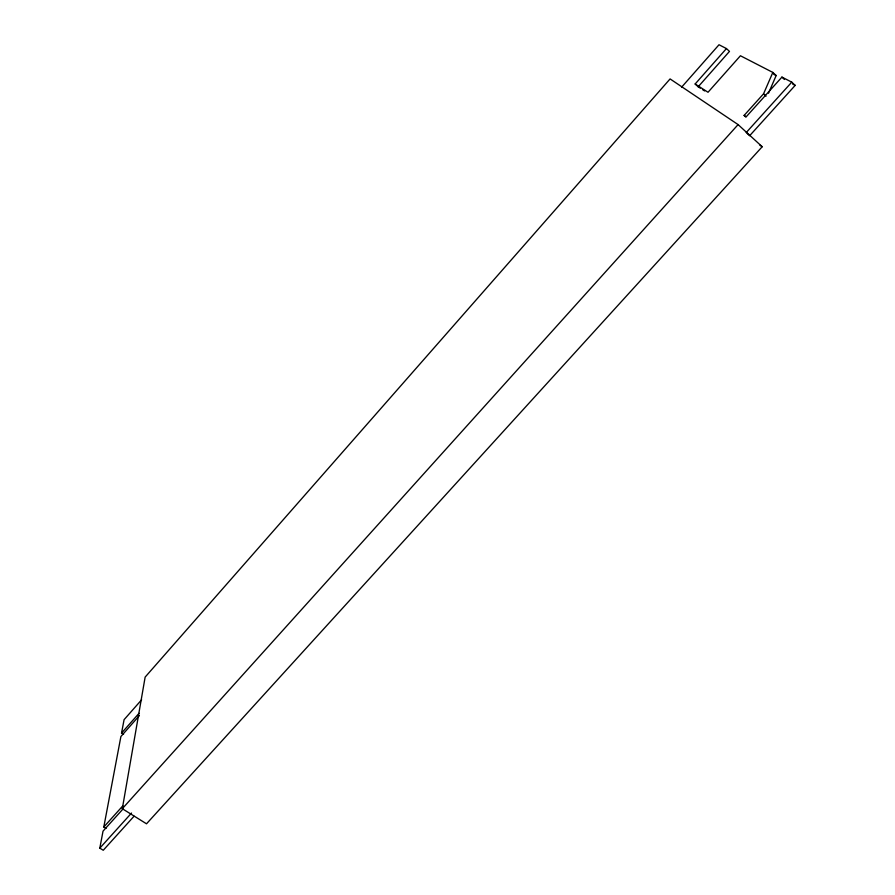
<?xml version="1.0" encoding="UTF-8"?>
<svg xmlns="http://www.w3.org/2000/svg" width="895" height="895" viewBox="0 0 895 895"><rect width="100%" height="100%" fill="white"/><g stroke="black" fill="none" stroke-linecap="round" stroke-linejoin="round"><path stroke-width="1.34" d="M122.313 808.7L145.147 677.09L670.087 78.928L738.095 124.595L762.193 146.746L146.511 823.803L122.313 808.7L738.095 124.595M134.049 816.218L103.261 850.25L99.815 848.147L103.026 831.153L123.051 808.912M106.057 828.367L103.809 826.991L120.903 736.507L139.374 715.62M123.566 734.392L121.541 733.094L124.081 719.681L141.611 699.789M768.536 93.169L776.155 75.549L772.844 72.428L740.433 55.758L708.023 92.263L695.146 83.996L726.449 48.576L729.481 51.407L698.178 86.781L695.146 83.996M745.781 116.988L744.103 115.433L763.558 93.807L772.844 72.428M681.598 87.195L719.009 44.75L726.449 48.576M121.541 733.094L139.027 713.315M103.809 826.991L122.85 805.824M747.056 133.377L749.63 135.738L795.185 85.383L791.762 82.15L781.939 77.104L746.206 116.786L744.103 115.433M99.815 848.147L131.531 813.04M746.195 132.594L791.762 82.15M773.739 74.296L776.155 75.549M792.713 84.108L795.185 85.383M698.178 86.781L700.337 88.18M702.497 89.567L704.656 90.966M759.9 145.169L762.193 146.746M763.558 93.807L766.064 96.157M781.939 77.104L784.456 79.487"/></g></svg>
